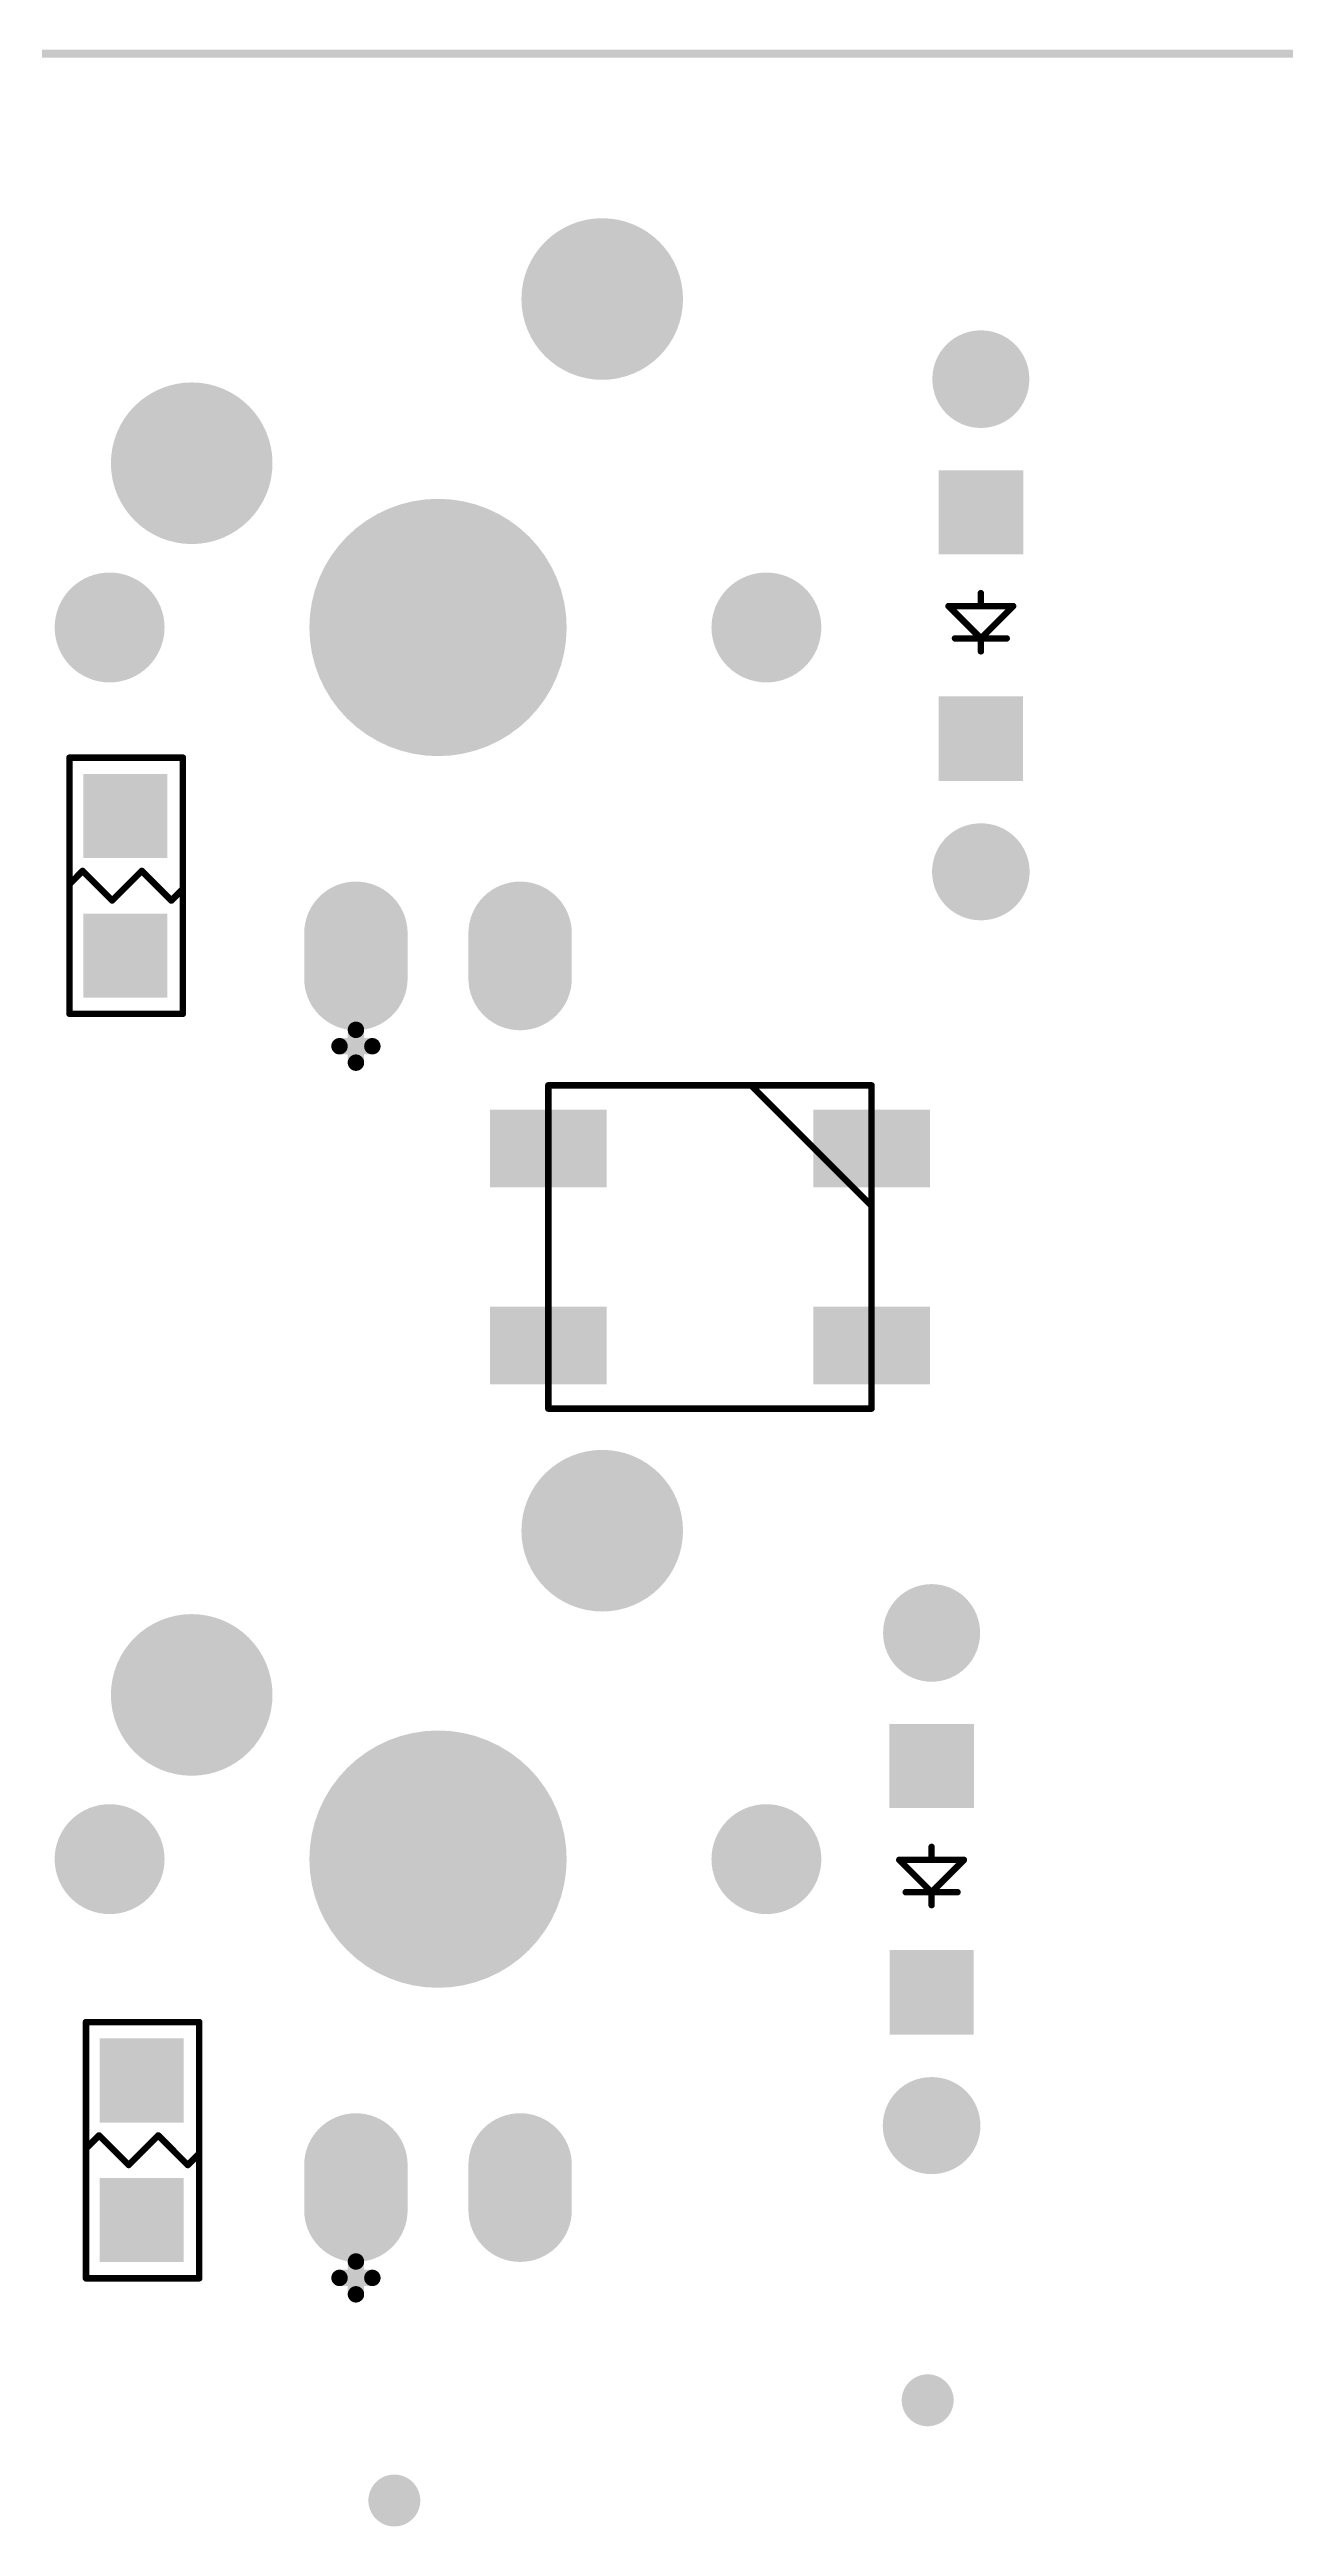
# Model space of a CAD drawing. Extents: x 407 to 769, y 688 to 804.
# Drawn here: x 601.24 to 620.36, y 764.36 to 802.67 of the extents above; entities that cross this region are included whole.
import ezdxf

# ---------------------------------------------------------------- set-up
doc = ezdxf.new("R2010")
doc.units = 0
doc.layers.get('0').update_dxf_attribs({"linetype": 'CONTINUOUS'})
for name, color, linetype in [('BOTTOMOVERLAY', 54, 'CONTINUOUS'), ('BOTTOMPASTE', 16, 'CONTINUOUS'), ('BOTTOMSOLDER', 6, 'CONTINUOUS'), ('KEEPOUTLAYER', 6, 'CONTINUOUS'), ('MULTILAYER', 9, 'CONTINUOUS'), ('TOPSOLDER', 216, 'CONTINUOUS')]:
    doc.layers.add(name, color=color, linetype=linetype)

# ---------------------------------------------------------------- blocks, each defined once
blk = doc.blocks.new('IN4148G_B_93')
at = {"layer": 'BOTTOMOVERLAY', "const_width": 0.1}
for points in [[(0, 0.4), (0, 0.2)], [(0, 0.2), (-0.5, -0.3)], [(0.4, 0.2), (-0.4, 0.2)], [(0.5, -0.3), (0, 0.2)], [(0.5, -0.3), (-0.5, -0.3)], [(0, -0.3), (0, -0.5)]]:
    blk.add_lwpolyline(points, dxfattribs=at)
at = {"layer": 'BOTTOMOVERLAY', "const_width": 0.05}
for points in [[(-0.025, 0.4, 1), (0.025, 0.4, 1)], [(-0.425, 0.2, 1), (-0.375, 0.2, 1)], [(-0.025, 0.2, 1), (0.025, 0.2, 1)], [(-0.025, 0.2, 1), (0.025, 0.2, 1)], [(-0.025, 0.2, 1), (0.025, 0.2, 1)], [(0.375, 0.2, 1), (0.425, 0.2, 1)], [(-0.525, -0.3, 1), (-0.475, -0.3, 1)], [(-0.525, -0.3, 1), (-0.475, -0.3, 1)], [(-0.025, -0.3, 1), (0.025, -0.3, 1)], [(0.475, -0.3, 1), (0.525, -0.3, 1)], [(0.475, -0.3, 1), (0.525, -0.3, 1)], [(-0.025, -0.5, 1), (0.025, -0.5, 1)]]:
    blk.add_lwpolyline(points, format="xyb", close=True, dxfattribs=at)
at = {"layer": 'BOTTOMPASTE'}
for points in [[(-0.65, 1.095), (0.65, 1.095), (-0.65, 2.405), (0.65, 2.405)], [(-0.655, -2.4), (0.655, -2.4), (-0.655, -1.1), (0.655, -1.1)]]:
    blk.add_solid(points, dxfattribs=at)
at = {"layer": 'BOTTOMSOLDER', "const_width": 1.5}
for points in [[(0.005, 3.81), (-0.005, 3.81)], [(0, -3.805), (0, -3.815)]]:
    blk.add_lwpolyline(points, dxfattribs=at)
at = {"layer": 'BOTTOMSOLDER', "const_width": 0.75}
for points in [[(-0.38, 3.81, 1), (0.37, 3.81, 1)], [(-0.37, 3.81, 1), (0.38, 3.81, 1)], [(-0.375, -3.805, 1), (0.375, -3.805, 1)], [(-0.375, -3.815, 1), (0.375, -3.815, 1)]]:
    blk.add_lwpolyline(points, format="xyb", close=True, dxfattribs=at)
at = {"layer": 'BOTTOMSOLDER'}
for points in [[(-0.65, 1.095), (0.65, 1.095), (-0.65, 2.405), (0.65, 2.405)], [(-0.655, -2.4), (0.655, -2.4), (-0.655, -1.1), (0.655, -1.1)]]:
    blk.add_solid(points, dxfattribs=at)
at = {"layer": 'MULTILAYER', "const_width": 1.5}
for points in [[(0.005, 3.81), (-0.005, 3.81)], [(0, -3.805), (0, -3.815)]]:
    blk.add_lwpolyline(points, dxfattribs=at)
at = {"layer": 'MULTILAYER', "const_width": 0.75}
for points in [[(-0.38, 3.81, 1), (0.37, 3.81, 1)], [(-0.37, 3.81, 1), (0.38, 3.81, 1)], [(-0.375, -3.805, 1), (0.375, -3.805, 1)], [(-0.375, -3.815, 1), (0.375, -3.815, 1)]]:
    blk.add_lwpolyline(points, format="xyb", close=True, dxfattribs=at)
blk = doc.blocks.new('IN4148G_B_112')
at = {"layer": 'BOTTOMOVERLAY', "const_width": 0.1}
for points in [[(0, 0.4), (0, 0.2)], [(0, 0.2), (-0.5, -0.3)], [(0.4, 0.2), (-0.4, 0.2)], [(0.5, -0.3), (0, 0.2)], [(0.5, -0.3), (-0.5, -0.3)], [(0, -0.3), (0, -0.5)]]:
    blk.add_lwpolyline(points, dxfattribs=at)
at = {"layer": 'BOTTOMOVERLAY', "const_width": 0.05}
for points in [[(-0.025, 0.4, 1), (0.025, 0.4, 1)], [(-0.425, 0.2, 1), (-0.375, 0.2, 1)], [(-0.025, 0.2, 1), (0.025, 0.2, 1)], [(-0.025, 0.2, 1), (0.025, 0.2, 1)], [(-0.025, 0.2, 1), (0.025, 0.2, 1)], [(0.375, 0.2, 1), (0.425, 0.2, 1)], [(-0.525, -0.3, 1), (-0.475, -0.3, 1)], [(-0.525, -0.3, 1), (-0.475, -0.3, 1)], [(-0.025, -0.3, 1), (0.025, -0.3, 1)], [(0.475, -0.3, 1), (0.525, -0.3, 1)], [(0.475, -0.3, 1), (0.525, -0.3, 1)], [(-0.025, -0.5, 1), (0.025, -0.5, 1)]]:
    blk.add_lwpolyline(points, format="xyb", close=True, dxfattribs=at)
at = {"layer": 'BOTTOMPASTE'}
for points in [[(-0.65, 1.095), (0.65, 1.095), (-0.65, 2.405), (0.65, 2.405)], [(-0.655, -2.4), (0.655, -2.4), (-0.655, -1.1), (0.655, -1.1)]]:
    blk.add_solid(points, dxfattribs=at)
at = {"layer": 'BOTTOMSOLDER', "const_width": 1.5}
for points in [[(0.005, 3.81), (-0.005, 3.81)], [(0, -3.805), (0, -3.815)]]:
    blk.add_lwpolyline(points, dxfattribs=at)
at = {"layer": 'BOTTOMSOLDER', "const_width": 0.75}
for points in [[(-0.38, 3.81, 1), (0.37, 3.81, 1)], [(-0.37, 3.81, 1), (0.38, 3.81, 1)], [(-0.375, -3.805, 1), (0.375, -3.805, 1)], [(-0.375, -3.815, 1), (0.375, -3.815, 1)]]:
    blk.add_lwpolyline(points, format="xyb", close=True, dxfattribs=at)
at = {"layer": 'BOTTOMSOLDER'}
for points in [[(-0.65, 1.095), (0.65, 1.095), (-0.65, 2.405), (0.65, 2.405)], [(-0.655, -2.4), (0.655, -2.4), (-0.655, -1.1), (0.655, -1.1)]]:
    blk.add_solid(points, dxfattribs=at)
at = {"layer": 'MULTILAYER', "const_width": 1.5}
for points in [[(0.005, 3.81), (-0.005, 3.81)], [(0, -3.805), (0, -3.815)]]:
    blk.add_lwpolyline(points, dxfattribs=at)
at = {"layer": 'MULTILAYER', "const_width": 0.75}
for points in [[(-0.38, 3.81, 1), (0.37, 3.81, 1)], [(-0.37, 3.81, 1), (0.38, 3.81, 1)], [(-0.375, -3.805, 1), (0.375, -3.805, 1)], [(-0.375, -3.815, 1), (0.375, -3.815, 1)]]:
    blk.add_lwpolyline(points, format="xyb", close=True, dxfattribs=at)
blk = doc.blocks.new('RGB_WS2812B_B_150')
at = {"layer": 'BOTTOMOVERLAY', "const_width": 0.1}
for points in [[(-2.5, 0), (-2.5, 2.5)], [(-2.5, 2.5), (2.5, 2.5)], [(0.635, 2.5), (2.5, 0.635)], [(2.5, -2.5), (2.5, 2.5)], [(-2.5, -2.5), (-2.5, 0)], [(-2.5, -2.5), (0, -2.5)], [(0, -2.5), (2.5, -2.5)]]:
    blk.add_lwpolyline(points, dxfattribs=at)
at = {"layer": 'BOTTOMOVERLAY', "const_width": 0.05}
for points in [[(-2.525, 2.5, 1), (-2.475, 2.5, 1)], [(-2.525, 2.5, 1), (-2.475, 2.5, 1)], [(0.61, 2.5, 1), (0.66, 2.5, 1)], [(2.475, 2.5, 1), (2.525, 2.5, 1)], [(2.475, 2.5, 1), (2.525, 2.5, 1)], [(2.475, 0.635, 1), (2.525, 0.635, 1)], [(-2.525, 0, 1), (-2.475, 0, 1)], [(-2.525, 0, 1), (-2.475, 0, 1)], [(-2.525, -2.5, 1), (-2.475, -2.5, 1)], [(-2.525, -2.5, 1), (-2.475, -2.5, 1)], [(-0.025, -2.5, 1), (0.025, -2.5, 1)], [(-0.025, -2.5, 1), (0.025, -2.5, 1)], [(2.475, -2.5, 1), (2.525, -2.5, 1)], [(2.475, -2.5, 1), (2.525, -2.5, 1)]]:
    blk.add_lwpolyline(points, format="xyb", close=True, dxfattribs=at)
at = {"layer": 'BOTTOMPASTE'}
for points in [[(-3.3, 1.024), (-1.7, 1.024), (-3.3, 2.024), (-1.7, 2.024)], [(1.7, 1.024), (3.3, 1.024), (1.7, 2.024), (3.3, 2.024)], [(-3.3, -2.024), (-1.7, -2.024), (-3.3, -1.024), (-1.7, -1.024)], [(1.7, -2.024), (3.3, -2.024), (1.7, -1.024), (3.3, -1.024)]]:
    blk.add_solid(points, dxfattribs=at)
at = {"layer": 'BOTTOMSOLDER'}
for points in [[(-3.402, 0.922), (-1.598, 0.922), (-3.402, 2.126), (-1.598, 2.126)], [(1.598, 0.922), (3.402, 0.922), (1.598, 2.126), (3.402, 2.126)], [(-3.402, -2.126), (-1.598, -2.126), (-3.402, -0.922), (-1.598, -0.922)], [(1.598, -2.126), (3.402, -2.126), (1.598, -0.922), (3.402, -0.922)]]:
    blk.add_solid(points, dxfattribs=at)
blk = doc.blocks.new('R0805_B_191')
at = {"layer": 'BOTTOMOVERLAY', "const_width": 0.1}
for points in [[(-0.889, 1.981), (0.864, 1.981)], [(-0.889, -1.981), (-0.889, 1.981)], [(0.864, -1.981), (0.864, 1.981)], [(-0.889, 0.025), (-0.686, 0.229)], [(-0.686, 0.229), (-0.229, -0.229)], [(-0.229, -0.229), (0, 0)], [(0, 0), (0.229, 0.229)], [(0.229, 0.229), (0.686, -0.229)], [(0.686, -0.229), (0.864, -0.051)], [(-0.889, -1.981), (0.864, -1.981)]]:
    blk.add_lwpolyline(points, dxfattribs=at)
at = {"layer": 'BOTTOMOVERLAY', "const_width": 0.05}
for points in [[(-0.914, 1.981, 1), (-0.864, 1.981, 1)], [(-0.914, 1.981, 1), (-0.864, 1.981, 1)], [(0.839, 1.981, 1), (0.889, 1.981, 1)], [(0.839, 1.981, 1), (0.889, 1.981, 1)], [(-0.914, 0.025, 1), (-0.864, 0.025, 1)], [(-0.711, 0.229, 1), (-0.661, 0.229, 1)], [(-0.711, 0.229, 1), (-0.661, 0.229, 1)], [(-0.025, 0, 1), (0.025, 0, 1)], [(-0.025, 0, 1), (0.025, 0, 1)], [(0.204, 0.229, 1), (0.254, 0.229, 1)], [(0.204, 0.229, 1), (0.254, 0.229, 1)], [(-0.254, -0.229, 1), (-0.204, -0.229, 1)], [(-0.254, -0.229, 1), (-0.204, -0.229, 1)], [(0.661, -0.229, 1), (0.711, -0.229, 1)], [(0.661, -0.229, 1), (0.711, -0.229, 1)], [(0.839, -0.051, 1), (0.889, -0.051, 1)], [(-0.914, -1.981, 1), (-0.864, -1.981, 1)], [(-0.914, -1.981, 1), (-0.864, -1.981, 1)], [(0.839, -1.981, 1), (0.889, -1.981, 1)], [(0.839, -1.981, 1), (0.889, -1.981, 1)]]:
    blk.add_lwpolyline(points, format="xyb", close=True, dxfattribs=at)
at = {"layer": 'BOTTOMPASTE'}
for points in [[(0.625, 0.428), (0.625, 1.728), (-0.675, 0.428), (-0.675, 1.728)], [(0.625, -1.731), (0.625, -0.431), (-0.675, -1.731), (-0.675, -0.431)]]:
    blk.add_solid(points, dxfattribs=at)
at = {"layer": 'BOTTOMSOLDER'}
for points in [[(0.625, 0.428), (0.625, 1.728), (-0.675, 0.428), (-0.675, 1.728)], [(0.625, -1.731), (0.625, -0.431), (-0.675, -1.731), (-0.675, -0.431)]]:
    blk.add_solid(points, dxfattribs=at)
blk = doc.blocks.new('R0805_B_201')
at = {"layer": 'BOTTOMOVERLAY', "const_width": 0.1}
for points in [[(-0.889, 1.981), (0.864, 1.981)], [(-0.889, -1.981), (-0.889, 1.981)], [(0.864, -1.981), (0.864, 1.981)], [(-0.889, 0.025), (-0.686, 0.229)], [(-0.686, 0.229), (-0.229, -0.229)], [(-0.229, -0.229), (0, 0)], [(0, 0), (0.229, 0.229)], [(0.229, 0.229), (0.686, -0.229)], [(0.686, -0.229), (0.864, -0.051)], [(-0.889, -1.981), (0.864, -1.981)]]:
    blk.add_lwpolyline(points, dxfattribs=at)
at = {"layer": 'BOTTOMOVERLAY', "const_width": 0.05}
for points in [[(-0.914, 1.981, 1), (-0.864, 1.981, 1)], [(-0.914, 1.981, 1), (-0.864, 1.981, 1)], [(0.839, 1.981, 1), (0.889, 1.981, 1)], [(0.839, 1.981, 1), (0.889, 1.981, 1)], [(-0.914, 0.025, 1), (-0.864, 0.025, 1)], [(-0.711, 0.229, 1), (-0.661, 0.229, 1)], [(-0.711, 0.229, 1), (-0.661, 0.229, 1)], [(-0.025, 0, 1), (0.025, 0, 1)], [(-0.025, 0, 1), (0.025, 0, 1)], [(0.204, 0.229, 1), (0.254, 0.229, 1)], [(0.204, 0.229, 1), (0.254, 0.229, 1)], [(-0.254, -0.229, 1), (-0.204, -0.229, 1)], [(-0.254, -0.229, 1), (-0.204, -0.229, 1)], [(0.661, -0.229, 1), (0.711, -0.229, 1)], [(0.661, -0.229, 1), (0.711, -0.229, 1)], [(0.839, -0.051, 1), (0.889, -0.051, 1)], [(-0.914, -1.981, 1), (-0.864, -1.981, 1)], [(-0.914, -1.981, 1), (-0.864, -1.981, 1)], [(0.839, -1.981, 1), (0.889, -1.981, 1)], [(0.839, -1.981, 1), (0.889, -1.981, 1)]]:
    blk.add_lwpolyline(points, format="xyb", close=True, dxfattribs=at)
at = {"layer": 'BOTTOMPASTE'}
for points in [[(0.625, 0.428), (0.625, 1.728), (-0.675, 0.428), (-0.675, 1.728)], [(0.625, -1.731), (0.625, -0.431), (-0.675, -1.731), (-0.675, -0.431)]]:
    blk.add_solid(points, dxfattribs=at)
at = {"layer": 'BOTTOMSOLDER'}
for points in [[(0.625, 0.428), (0.625, 1.728), (-0.675, 0.428), (-0.675, 1.728)], [(0.625, -1.731), (0.625, -0.431), (-0.675, -1.731), (-0.675, -0.431)]]:
    blk.add_solid(points, dxfattribs=at)
blk = doc.blocks.new('MX1UP__B_318')
at = {"layer": 'BOTTOMOVERLAY', "const_width": 0.254}
for points in [[(-1.27, -6.731), (-1.27, -6.223)], [(-1.524, -6.477), (-1.016, -6.477)]]:
    blk.add_lwpolyline(points, dxfattribs=at)
at = {"layer": 'BOTTOMOVERLAY', "const_width": 0.127}
for points in [[(-1.333, -6.223, 1), (-1.206, -6.223, 1)], [(-1.587, -6.477, 1), (-1.46, -6.477, 1)], [(-1.079, -6.477, 1), (-0.952, -6.477, 1)], [(-1.333, -6.731, 1), (-1.206, -6.731, 1)]]:
    blk.add_lwpolyline(points, format="xyb", close=True, dxfattribs=at)
at = {"layer": 'BOTTOMSOLDER'}
for points, const_width in [([(1.915, 5.08, 1), (3.165, 5.08, 1)], 1.25), ([(-4.435, 2.54, 1), (-3.185, 2.54, 1)], 1.25), ([(-0.995, 0, 1), (0.995, 0, 1)], 1.99), ([(-5.505, 0, 1), (-4.655, 0, 1)], 0.85), ([(4.655, 0, 1), (5.505, 0, 1)], 0.85), ([(-1.67, -4.73, 1), (-0.87, -4.73, 1)], 0.8), ([(0.87, -4.73, 1), (1.67, -4.73, 1)], 0.8), ([(-1.67, -5.43, 1), (-0.87, -5.43, 1)], 0.8), ([(0.87, -5.43, 1), (1.67, -5.43, 1)], 0.8)]:
    blk.add_lwpolyline(points, format="xyb", close=True, dxfattribs=dict(at, const_width=const_width))
at = {"layer": 'BOTTOMSOLDER', "const_width": 1.6}
for points in [[(-1.27, -5.43), (-1.27, -4.73)], [(1.27, -5.43), (1.27, -4.73)]]:
    blk.add_lwpolyline(points, dxfattribs=at)
at = {"layer": 'MULTILAYER'}
for points, const_width in [([(1.915, 5.08, 1), (3.165, 5.08, 1)], 1.25), ([(-4.435, 2.54, 1), (-3.185, 2.54, 1)], 1.25), ([(-0.995, 0, 1), (0.995, 0, 1)], 1.99), ([(-5.505, 0, 1), (-4.655, 0, 1)], 0.85), ([(4.655, 0, 1), (5.505, 0, 1)], 0.85), ([(-1.67, -4.73, 1), (-0.87, -4.73, 1)], 0.8), ([(0.87, -4.73, 1), (1.67, -4.73, 1)], 0.8), ([(-1.67, -5.43, 1), (-0.87, -5.43, 1)], 0.8), ([(0.87, -5.43, 1), (1.67, -5.43, 1)], 0.8)]:
    blk.add_lwpolyline(points, format="xyb", close=True, dxfattribs=dict(at, const_width=const_width))
at = {"layer": 'MULTILAYER', "const_width": 1.6}
for points in [[(-1.27, -5.43), (-1.27, -4.73)], [(1.27, -5.43), (1.27, -4.73)]]:
    blk.add_lwpolyline(points, dxfattribs=at)
at = {"layer": 'TOPSOLDER'}
for points, const_width in [([(1.915, 5.08, 1), (3.165, 5.08, 1)], 1.25), ([(-4.435, 2.54, 1), (-3.185, 2.54, 1)], 1.25), ([(-0.995, 0, 1), (0.995, 0, 1)], 1.99), ([(-5.505, 0, 1), (-4.655, 0, 1)], 0.85), ([(4.655, 0, 1), (5.505, 0, 1)], 0.85), ([(-1.67, -4.73, 1), (-0.87, -4.73, 1)], 0.8), ([(0.87, -4.73, 1), (1.67, -4.73, 1)], 0.8), ([(-1.67, -5.43, 1), (-0.87, -5.43, 1)], 0.8), ([(0.87, -5.43, 1), (1.67, -5.43, 1)], 0.8)]:
    blk.add_lwpolyline(points, format="xyb", close=True, dxfattribs=dict(at, const_width=const_width))
at = {"layer": 'TOPSOLDER', "const_width": 1.6}
for points in [[(-1.27, -5.43), (-1.27, -4.73)], [(1.27, -5.43), (1.27, -4.73)]]:
    blk.add_lwpolyline(points, dxfattribs=at)
blk = doc.blocks.new('MX1UP__B_361')
at = {"layer": 'BOTTOMOVERLAY', "const_width": 0.254}
for points in [[(-1.27, -6.731), (-1.27, -6.223)], [(-1.524, -6.477), (-1.016, -6.477)]]:
    blk.add_lwpolyline(points, dxfattribs=at)
at = {"layer": 'BOTTOMOVERLAY', "const_width": 0.127}
for points in [[(-1.333, -6.223, 1), (-1.206, -6.223, 1)], [(-1.587, -6.477, 1), (-1.46, -6.477, 1)], [(-1.079, -6.477, 1), (-0.952, -6.477, 1)], [(-1.333, -6.731, 1), (-1.206, -6.731, 1)]]:
    blk.add_lwpolyline(points, format="xyb", close=True, dxfattribs=at)
at = {"layer": 'BOTTOMSOLDER'}
for points, const_width in [([(1.915, 5.08, 1), (3.165, 5.08, 1)], 1.25), ([(-4.435, 2.54, 1), (-3.185, 2.54, 1)], 1.25), ([(-0.995, 0, 1), (0.995, 0, 1)], 1.99), ([(-5.505, 0, 1), (-4.655, 0, 1)], 0.85), ([(4.655, 0, 1), (5.505, 0, 1)], 0.85), ([(-1.67, -4.73, 1), (-0.87, -4.73, 1)], 0.8), ([(0.87, -4.73, 1), (1.67, -4.73, 1)], 0.8), ([(-1.67, -5.43, 1), (-0.87, -5.43, 1)], 0.8), ([(0.87, -5.43, 1), (1.67, -5.43, 1)], 0.8)]:
    blk.add_lwpolyline(points, format="xyb", close=True, dxfattribs=dict(at, const_width=const_width))
at = {"layer": 'BOTTOMSOLDER', "const_width": 1.6}
for points in [[(-1.27, -5.43), (-1.27, -4.73)], [(1.27, -5.43), (1.27, -4.73)]]:
    blk.add_lwpolyline(points, dxfattribs=at)
at = {"layer": 'MULTILAYER'}
for points, const_width in [([(1.915, 5.08, 1), (3.165, 5.08, 1)], 1.25), ([(-4.435, 2.54, 1), (-3.185, 2.54, 1)], 1.25), ([(-0.995, 0, 1), (0.995, 0, 1)], 1.99), ([(-5.505, 0, 1), (-4.655, 0, 1)], 0.85), ([(4.655, 0, 1), (5.505, 0, 1)], 0.85), ([(-1.67, -4.73, 1), (-0.87, -4.73, 1)], 0.8), ([(0.87, -4.73, 1), (1.67, -4.73, 1)], 0.8), ([(-1.67, -5.43, 1), (-0.87, -5.43, 1)], 0.8), ([(0.87, -5.43, 1), (1.67, -5.43, 1)], 0.8)]:
    blk.add_lwpolyline(points, format="xyb", close=True, dxfattribs=dict(at, const_width=const_width))
at = {"layer": 'MULTILAYER', "const_width": 1.6}
for points in [[(-1.27, -5.43), (-1.27, -4.73)], [(1.27, -5.43), (1.27, -4.73)]]:
    blk.add_lwpolyline(points, dxfattribs=at)
at = {"layer": 'TOPSOLDER'}
for points, const_width in [([(1.915, 5.08, 1), (3.165, 5.08, 1)], 1.25), ([(-4.435, 2.54, 1), (-3.185, 2.54, 1)], 1.25), ([(-0.995, 0, 1), (0.995, 0, 1)], 1.99), ([(-5.505, 0, 1), (-4.655, 0, 1)], 0.85), ([(4.655, 0, 1), (5.505, 0, 1)], 0.85), ([(-1.67, -4.73, 1), (-0.87, -4.73, 1)], 0.8), ([(0.87, -4.73, 1), (1.67, -4.73, 1)], 0.8), ([(-1.67, -5.43, 1), (-0.87, -5.43, 1)], 0.8), ([(0.87, -5.43, 1), (1.67, -5.43, 1)], 0.8)]:
    blk.add_lwpolyline(points, format="xyb", close=True, dxfattribs=dict(at, const_width=const_width))
at = {"layer": 'TOPSOLDER', "const_width": 1.6}
for points in [[(-1.27, -5.43), (-1.27, -4.73)], [(1.27, -5.43), (1.27, -4.73)]]:
    blk.add_lwpolyline(points, dxfattribs=at)

msp = doc.modelspace()

# ---------------------------------------------------------------- linework, layer by layer
at = {"layer": 'BOTTOMSOLDER', "const_width": 0.402}
for points in [[(614.62, 766.311, 1), (615.021, 766.311, 1)], [(606.37, 764.761, 1), (606.771, 764.761, 1)]]:
    msp.add_lwpolyline(points, format="xyb", close=True, dxfattribs=at)
at = {"layer": 'KEEPOUTLAYER', "const_width": 0.127}
msp.add_lwpolyline([(573.671, 802.606), (766.526, 802.606)], dxfattribs=at)
at = {"layer": 'MULTILAYER', "const_width": 0.3}
for points in [[(614.671, 766.311, 1), (614.971, 766.311, 1)], [(606.421, 764.761, 1), (606.721, 764.761, 1)]]:
    msp.add_lwpolyline(points, format="xyb", close=True, dxfattribs=at)
at = {"layer": 'TOPSOLDER', "const_width": 0.402}
for points in [[(614.62, 766.311, 1), (615.021, 766.311, 1)], [(606.37, 764.761, 1), (606.771, 764.761, 1)]]:
    msp.add_lwpolyline(points, format="xyb", close=True, dxfattribs=at)

# ---------------------------------------------------------------- block references
for name, p in [('MX1UP__B_318', (607.246, 793.731)), ('RGB_WS2812B_B_150', (611.452, 784.149)), ('MX1UP__B_361', (607.246, 774.681))]:
    msp.add_blockref(name, p)
for name, p, rotation in [('IN4148G_B_112', (615.643, 793.762), 180), ('R0805_B_191', (602.435, 789.737), 360), ('IN4148G_B_93', (614.881, 774.37), 180), ('R0805_B_201', (602.689, 770.179), 360)]:
    msp.add_blockref(name, p, dxfattribs=dict(rotation=rotation))

# ---------------------------------------------------------------- texts
at = {"layer": 'BOTTOMOVERLAY', "text_generation_flag": 2}
for s, rotation, p in [('D86', 360, (616.786, 798.969)), ('R93', 90, (604.467, 791.693)), ('F10', 180, (605.976, 791.191)), ('R94', 180, (620.342, 786.943)), ('D107', 360, (616.024, 779.577)), ('0)', 180, (606.738, 772.268)), ('R76', 180, (602.054, 767.639))]:
    msp.add_text(s, height=0.001, rotation=rotation, dxfattribs=at).set_placement(p)

doc.saveas('drawing.dxf')
